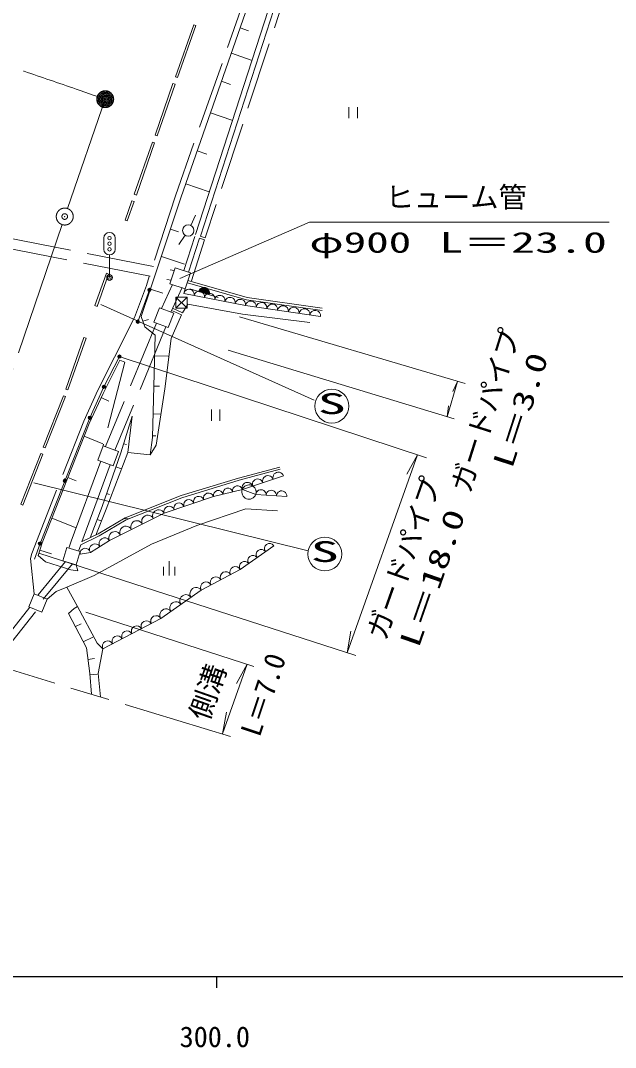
# Model space of a CAD drawing. Units: millimetres, scale not verified. Extents: x 40000 to 680000, y 20000 to 380000.
# Drawn here: x 350635 to 403333, y 198715 to 289639 of the extents above; entities that cross this region are included whole.
import ezdxf
from ezdxf.enums import TextEntityAlignment as Align

# ---------------------------------------------------------------- set-up
doc = ezdxf.new("R2010")
doc.units = ezdxf.units.MM
doc.header["$LTSCALE"] = 1000
doc.header["$PDMODE"] = 32
doc.header["$PDSIZE"] = 500
doc.linetypes.add('CHAIN', pattern=[18.5, 12, -1.5, 3.5, -1.5])
doc.linetypes.add('DASHED', pattern=[7.5, 6, -1.5])
for name, color, linetype, lineweight in [('M-BGD', 7, 'Continuous', 13), ('M-BMK', 2, 'CHAIN', 13), ('M-BMK-ROW', 30, 'Continuous', 13), ('M-STR-HTXT', 7, 'Continuous', 13), ('M-STR-STR3', 7, 'Continuous', 13), ('M-STR-STRC', 7, 'Continuous', 13), ('M-TTL-BAND', 7, 'Continuous', 25)]:
    doc.layers.add(name, color=color, linetype=linetype, lineweight=lineweight)
doc.styles.add('ＭＳ ゴシック', font='')
doc.styles.get('ＭＳ ゴシック').set_extended_font_data('MS Gothic')

msp = doc.modelspace()

# ---------------------------------------------------------------- linework, layer by layer
at = {"layer": 'M-BGD', "linetype": 'DASHED'}
for p, q in [((377363, 301827), (366997, 270414)), ((370968, 292924), (364358, 274118)), ((364358, 274118), (361779, 266180)), ((341814, 271921), (364246, 267504)), ((341505, 271065), (363966, 266642)), ((366934, 270224), (365766, 266582)), ((361779, 266180), (360743, 263348)), ((364970, 263767), (365463, 264519)), ((365463, 264519), (370306, 263644)), ((362680, 262847), (358153, 251917)), ((358954, 259830), (360743, 263348)), ((363990, 261482), (364888, 263584)), ((370306, 263644), (377090, 262811)), ((363520, 262522), (358999, 251609)), ((363424, 257018), (363990, 261482)), ((357490, 256920), (358954, 259830)), ((359888, 259392), (357954, 251990)), ((356238, 254165), (357490, 256920)), ((362659, 252030), (363424, 257018)), ((360153, 251382), (360521, 254613)), ((351644, 242458), (356238, 254165)), ((362115, 251182), (362659, 252030)), ((360153, 251382), (358228, 246377)), ((362115, 251182), (360153, 251382)), ((358228, 246377), (357302, 244069)), ((366242, 244921), (370605, 246400)), ((370605, 246400), (373383, 246218)), ((362227, 243269), (366242, 244921)), ((357165, 240509), (362227, 243269)), ((351521, 242008), (351644, 242458)), ((351841, 238882), (351521, 242008)), ((352183, 238792), (354612, 241735)), ((352645, 238410), (355235, 241547)), ((355564, 241448), (355715, 240928)), ((354730, 239455), (357165, 240509)), ((351466, 237702), (348052, 233396)), ((357413, 234498), (355688, 237751)), ((351975, 237299), (348562, 232993)), ((357937, 233998), (357413, 234498)), ((357509, 231813), (357937, 233998)), ((357710, 229749), (357509, 231813))]:
    msp.add_line(p, q, dxfattribs=at)
at = {"layer": 'M-BGD'}
for p, q in [((373722, 294117), (366139, 270689)), ((374150, 293978), (366567, 270550)), ((364849, 273943), (371322, 292515)), ((365973, 289273), (364356, 284647)), ((364545, 284581), (366162, 289207)), ((366162, 289207), (365973, 289273)), ((370815, 288733), (370092, 288985)), ((371055, 286130), (369309, 286738)), ((364356, 284647), (364545, 284581)), ((364137, 284068), (362555, 279484)), ((362744, 279419), (364327, 284003)), ((364327, 284003), (364137, 284068)), ((369244, 283982), (368445, 284261)), ((379719, 280983), (379719, 281983)), ((380469, 281983), (380469, 280983)), ((369360, 280813), (367473, 281471)), ((362555, 279484), (362744, 279419)), ((362316, 278874), (360714, 274256)), ((360903, 274190), (362505, 278808)), ((362505, 278808), (362316, 278874)), ((367149, 277796), (366295, 278093)), ((367338, 274470), (365282, 275186)), ((360499, 273684), (359905, 271977)), ((360688, 273619), (360499, 273684)), ((360714, 274256), (360903, 274190)), ((362216, 266051), (364849, 273943)), ((360094, 271911), (360688, 273619)), ((359905, 271977), (360094, 271911)), ((364622, 270928), (363921, 271162)), ((366071, 270508), (365087, 267493)), ((366498, 270368), (365515, 267354)), ((366934, 270224), (366498, 270368)), ((366997, 270414), (366561, 270558)), ((365147, 268072), (363116, 268749)), ((363868, 266338), (364322, 267741)), ((364322, 267741), (365680, 267301)), ((358249, 267263), (357229, 264394)), ((357417, 264327), (358438, 267196)), ((358438, 267196), (358249, 267263)), ((365680, 267301), (365226, 265898)), ((370664, 264906), (365411, 266422)), ((370706, 265102), (365466, 266614)), ((362051, 265790), (361014, 262976)), ((361333, 263444), (362216, 266051)), ((363235, 265489), (362150, 265857)), ((364086, 266267), (363120, 264141)), ((365226, 265898), (363868, 266338)), ((364948, 265988), (363961, 263815)), ((365097, 265467), (365226, 265898)), ((368129, 265131), (365618, 265896)), ((370559, 264399), (365097, 265467)), ((377340, 263974), (370664, 264906)), ((377368, 264172), (370706, 265102)), ((357229, 264394), (357417, 264327)), ((362457, 262934), (362950, 264207)), ((362950, 264207), (364205, 263721)), ((364205, 263721), (363712, 262448)), ((364888, 263584), (364086, 263946)), ((364970, 263767), (364168, 264129)), ((377212, 263427), (370559, 264399)), ((361631, 262531), (361333, 263444)), ((361968, 263182), (361471, 263020)), ((363712, 262448), (362457, 262934)), ((362547, 261775), (361631, 262531)), ((356254, 261571), (354645, 257002)), ((356254, 261571), (354645, 257002)), ((354834, 256935), (356443, 261504)), ((356443, 261504), (356254, 261571)), ((362337, 252723), (362547, 261775)), ((357952, 256623), (359417, 259555)), ((358028, 257211), (359392, 259882)), ((359417, 259555), (359888, 259392)), ((363702, 259914), (362505, 259942)), ((354433, 256411), (352639, 251870)), ((354619, 256338), (354433, 256411)), ((354645, 257002), (354834, 256935)), ((356703, 253949), (357952, 256623)), ((356774, 254469), (358028, 257211)), ((362934, 257265), (362443, 257276)), ((352826, 251797), (354619, 256338)), ((358442, 255952), (357783, 256260)), ((360521, 254613), (359519, 251363)), ((363044, 254801), (362386, 254816)), ((367552, 254190), (367552, 255190)), ((368302, 255190), (368302, 254190)), ((352360, 243327), (356774, 254469)), ((352542, 243404), (356703, 253949)), ((357926, 252174), (356261, 252831)), ((362625, 252867), (362341, 252874)), ((352639, 251870), (352826, 251797)), ((357954, 251990), (357485, 250703)), ((359319, 251492), (357954, 251990)), ((360011, 252089), (359766, 252165)), ((362115, 251182), (362337, 252723)), ((352422, 251313), (350651, 246807)), ((350837, 246734), (352608, 251240)), ((352608, 251240), (352422, 251313)), ((359519, 251363), (357862, 246608)), ((358850, 250205), (359319, 251492)), ((357734, 250612), (355134, 243536)), ((358580, 250304), (356078, 243496)), ((357485, 250703), (358850, 250205)), ((359581, 249936), (359082, 250110)), ((369948, 249123), (373590, 250105)), ((355571, 248874), (354817, 249171)), ((370003, 248931), (373642, 249912)), ((373924, 249321), (370282, 248118)), ((364859, 247582), (369948, 249123)), ((364925, 247393), (370003, 248931)), ((358511, 247665), (358261, 247753)), ((359912, 245598), (364859, 247582)), ((360000, 245418), (364925, 247393)), ((367734, 247489), (363364, 246028)), ((370282, 248118), (367734, 247489)), ((371469, 247666), (370282, 248118)), ((374227, 247508), (371469, 247666)), ((350651, 246807), (350837, 246734)), ((357862, 246608), (356801, 243847)), ((355567, 244730), (353402, 245584)), ((357506, 244188), (359912, 245598)), ((363364, 246028), (358511, 243602)), ((360311, 245544), (359812, 245513)), ((357770, 245339), (357425, 245471)), ((357601, 244012), (360000, 245418)), ((355979, 243226), (357601, 244012)), ((356085, 243505), (357506, 244188)), ((351873, 241937), (352360, 243327)), ((352196, 242261), (352542, 243404)), ((354722, 242979), (354368, 241809)), ((355918, 242618), (354722, 242979)), ((355134, 243536), (354915, 242921)), ((355979, 243226), (355776, 242660)), ((358511, 243602), (356822, 242535)), ((373069, 243143), (370104, 241033)), ((352860, 241723), (352196, 242261)), ((353393, 242414), (352339, 242733)), ((355564, 241448), (355918, 242618)), ((356822, 242535), (355913, 242377)), ((355098, 241008), (352860, 241723)), ((354368, 241809), (355564, 241448)), ((355715, 240928), (355098, 241008)), ((363311, 241262), (363311, 240512)), ((363811, 241762), (363811, 240512)), ((364311, 240512), (364311, 241262)), ((370104, 241033), (366632, 239212)), ((354730, 239455), (353802, 239094)), ((355688, 237751), (354730, 239455)), ((366632, 239212), (363075, 236685)), ((351841, 238882), (351375, 237730)), ((352996, 238414), (351841, 238882)), ((352530, 237263), (352996, 238414)), ((353802, 239094), (352996, 238414)), ((351375, 237730), (352530, 237263)), ((354888, 237127), (355400, 237591)), ((355400, 237591), (355688, 237751)), ((354888, 237127), (356466, 234107)), ((363075, 236685), (357937, 233998)), ((355992, 236237), (355490, 235975)), ((357026, 235055), (356196, 234622)), ((356466, 234107), (356779, 231813)), ((357200, 233139), (356609, 233058)), ((356779, 231813), (356920, 229988)), ((357435, 231753), (356788, 231703)), ((357285, 229883), (357271, 229882))]:
    msp.add_line(p, q, dxfattribs=at)
at = {"layer": 'M-BGD', "linetype": 'CHAIN'}
msp.add_line((342185, 234453), (369219, 226261), dxfattribs=at)
at = {"layer": 'M-BGD'}
for centre, radius in [((362051, 265790), 150), ((362051, 265790), 100), ((362051, 265790), 50), ((361014, 262976), 150), ((361014, 262976), 100), ((361014, 262976), 50), ((359392, 259882), 150), ((359392, 259882), 100), ((359392, 259882), 50), ((358028, 257211), 150), ((358028, 257211), 100), ((358028, 257211), 50), ((356774, 254469), 150), ((356774, 254469), 100), ((356774, 254469), 50), ((354567, 248898), 150), ((354567, 248898), 100), ((354567, 248898), 50), ((352360, 243327), 150), ((352360, 243327), 100), ((352360, 243327), 50)]:
    msp.add_circle(centre, radius, dxfattribs=at)
for centre, radius, start, end in [((365552, 265378), 464, 348.942, 168.942), ((366463, 265200), 464, 348.942, 168.942), ((366873, 265513), 500, 343.05857, 163.05857), ((366873, 265513), 500, 343.05857, 163.05857), ((366873, 265513), 450, 343.05857, 163.05857), ((366873, 265513), 400, 343.05857, 163.05857), ((366873, 265513), 350, 343.05857, 163.05857), ((366873, 265513), 300, 343.05857, 163.05857), ((366873, 265513), 250, 343.05857, 163.05857), ((366873, 265513), 200, 343.05857, 163.05857), ((366873, 265513), 150, 343.05857, 163.05857), ((366873, 265513), 100, 343.05857, 163.05857), ((366873, 265513), 50, 343.05857, 163.05857), ((367373, 265022), 464, 348.942, 168.942), ((368283, 264844), 464, 348.942, 168.942), ((369193, 264666), 464, 348.942, 168.942), ((370104, 264488), 464, 348.942, 168.942), ((371034, 264330), 480, 351.68865, 171.68865), ((371984, 264191), 480, 351.68865, 171.68865), ((372935, 264052), 480, 351.68865, 171.68865), ((373885, 263913), 480, 351.68865, 171.68865), ((374836, 263775), 480, 351.68865, 171.68865), ((375786, 263636), 480, 351.68865, 171.68865), ((376737, 263497), 480, 351.68865, 171.68865), ((372558, 248870), 480, 18.28756, 198.28756), ((373469, 249171), 480, 18.28756, 198.28756), ((369008, 247804), 437, 13.85931, 193.85931), ((369857, 248013), 437, 13.85931, 193.85931), ((370875, 247892), 635, 159.18372, 159.18368), ((370737, 248268), 480, 18.28756, 198.28756), ((371648, 248569), 480, 18.28756, 198.28756), ((370875, 247892), 635, 57.39149, 61.20194), ((370875, 247892), 635, 339.18368, 57.39149), ((366423, 247051), 461, 18.48245, 198.48245), ((367297, 247343), 461, 18.48245, 198.48245), ((368159, 247594), 437, 13.85931, 193.85931), ((371929, 247640), 460, 356.72078, 176.72078), ((372848, 247587), 460, 356.72078, 176.72078), ((373768, 247535), 460, 356.72078, 176.72078), ((363801, 246175), 461, 18.48245, 198.48245), ((364675, 246467), 461, 18.48245, 198.48245), ((365549, 246759), 461, 18.48245, 198.48245), ((361908, 245301), 542, 26.56442, 206.56442), ((362879, 245786), 542, 26.56442, 206.56442), ((359967, 244330), 542, 26.56442, 206.56442), ((360938, 244815), 542, 26.56442, 206.56442), ((358089, 243336), 500, 32.27795, 212.27795), ((358997, 243845), 542, 26.56442, 206.56442), ((356368, 242456), 461, 9.85069, 189.85069), ((357244, 242802), 500, 32.27795, 212.27795), ((371957, 242352), 455, 35.43224, 215.43224), ((372699, 242879), 455, 35.43224, 215.43224), ((371216, 241824), 455, 35.43224, 215.43224), ((369670, 240805), 490, 27.67307, 207.67307), ((370474, 241297), 455, 35.43224, 215.43224), ((367934, 239895), 490, 27.67307, 207.67307), ((368802, 240350), 490, 27.67307, 207.67307), ((366187, 238896), 546, 35.39356, 215.39356), ((367066, 239440), 490, 27.67307, 207.67307), ((365298, 238264), 546, 35.39356, 215.39356), ((363519, 237001), 546, 35.39356, 215.39356), ((364409, 237633), 546, 35.39356, 215.39356), ((361790, 236013), 483, 27.60723, 207.60723), ((362647, 236461), 483, 27.60723, 207.60723), ((360078, 235118), 483, 27.60723, 207.60723), ((360934, 235565), 483, 27.60723, 207.60723), ((358365, 234222), 483, 27.60723, 207.60723), ((359222, 234670), 483, 27.60723, 207.60723)]:
    msp.add_arc(centre, radius, start, end, dxfattribs=at)
at = {"layer": 'M-BMK'}
for p, q in [((358135, 282675), (354795, 272993)), ((354309, 271574), (349788, 258265))]:
    msp.add_line(p, q, dxfattribs=at)
for centre, radius in [((358135, 282675), 750), ((358135, 282675), 700), ((358135, 282675), 600), ((358135, 282675), 500), ((358135, 282675), 400), ((358135, 282675), 300), ((358135, 282675), 200), ((358135, 282675), 100), ((354551, 272284), 750)]:
    msp.add_circle(centre, radius, dxfattribs=at)
msp.add_open_spline([(279856, 305263), (280019, 305245), (280181, 305227), (280344, 305209), (280507, 305190), (280669, 305172), (280832, 305153), (280995, 305134), (281157, 305115), (281320, 305096), (282295, 304979), (283269, 304852), (284239, 304701), (285899, 304443), (287548, 304118), (289198, 303804), (291154, 303432), (293113, 303076), (295065, 302686), (296642, 302370), (298214, 302031), (299784, 301681), (301682, 301258), (303577, 300818), (305451, 300304), (307169, 299833), (308870, 299299), (310573, 298770), (312540, 298158), (314510, 297553), (316456, 296881), (317795, 296419), (319122, 295925), (320461, 295463), (322206, 294860), (323969, 294311), (325718, 293721), (328432, 292805), (331112, 291790), (333821, 290859), (335785, 290184), (337764, 289554), (339739, 288911), (345897, 286909), (352016, 284792), (358135, 282675)], degree=3, knots=[0, 0, 0, 0, 1, 1, 1, 2, 2, 2, 3, 3, 3, 4, 4, 4, 5, 5, 5, 6, 6, 6, 7, 7, 7, 8, 8, 8, 9, 9, 9, 10, 10, 10, 11, 11, 11, 12, 12, 12, 13, 13, 13, 14, 14, 14, 15, 15, 15, 15], dxfattribs=at)
msp.add_point((354551, 272284), dxfattribs=at)
at = {"layer": 'M-BMK-ROW'}
for p, q in [((365384, 265161), (364384, 265161)), ((364384, 265161), (364384, 264161)), ((365384, 265161), (364384, 264161)), ((364384, 265161), (365384, 264161)), ((365384, 264161), (365384, 265161)), ((364384, 264161), (365384, 264161))]:
    msp.add_line(p, q, dxfattribs=at)
at = {"layer": 'M-STR-HTXT'}
for p, q in [((364749, 266790), (376224, 271782)), ((376224, 271782), (402771, 271782)), ((357737, 264490), (376653, 256016)), ((370044, 263411), (390016, 257488)), ((369036, 260451), (389032, 254373)), ((359298, 259916), (386597, 250926)), ((389349, 257685), (388413, 254561)), ((389349, 257685), (388918, 256806)), ((388413, 254561), (388536, 255532)), ((385796, 251190), (379563, 233652)), ((385796, 251190), (384845, 249477)), ((351812, 248713), (376102, 242686)), ((352260, 242474), (380349, 233422)), ((356429, 237243), (371301, 232450)), ((379563, 233652), (379906, 235580)), ((370713, 232640), (368521, 226473)), ((370713, 232640), (369763, 230927)), ((368521, 226473), (368865, 228401))]:
    msp.add_line(p, q, dxfattribs=at)
for centre in [(378208, 255501), (377589, 242402)]:
    msp.add_circle(centre, 1500, dxfattribs=at)
at = {"layer": 'M-STR-STR3'}
for p, q in [((365711, 271496), (366141, 272400)), ((365213, 270634), (364645, 269813))]:
    msp.add_line(p, q, dxfattribs=at)
msp.add_circle((365495, 271050), 500, dxfattribs=at)
at = {"layer": 'M-STR-STRC'}
for p, q in [((358017, 270381), (358017, 269381)), ((359017, 270381), (359017, 269381)), ((358517, 268881), (358517, 266881))]:
    msp.add_line(p, q, dxfattribs=at)
for centre, radius in [((358517, 270381), 150), ((358517, 269881), 150), ((358517, 269381), 150), ((358517, 266881), 250), ((358517, 266881), 150)]:
    msp.add_circle(centre, radius, dxfattribs=at)
for centre, start, end in [((358517, 270381), 0, 180), ((358517, 269381), 180, 0)]:
    msp.add_arc(centre, 500, start, end, dxfattribs=at)
at = {"layer": 'M-TTL-BAND'}
for p, q in [((40000, 205000), (579000, 205000)), ((368000, 205000), (368000, 204000))]:
    msp.add_line(p, q, dxfattribs=at)

# ---------------------------------------------------------------- texts
at = {"layer": 'M-STR-HTXT', "style": 'ＭＳ ゴシック'}
msp.add_text('ヒューム管', height=1833, dxfattribs=at).set_placement((382974, 272532), align=Align.BOTTOM_LEFT)
for s, width, p in [('φ900', 1.6, (376224, 268532)), ('L＝23.0', 1.7, (387724, 268532)), ('S', 2, (376958, 254251)), ('S', 2, (376339, 241152))]:
    msp.add_text(s, height=1833, dxfattribs=dict(at, width=width)).set_placement(p, align=Align.BOTTOM_LEFT)
for s, rotation, p in [('ガードパイプ', 72.504, (390962, 247526)), ('ガードパイプ', 70.56, (383483, 234477)), ('L＝7.0', 71.565, (372334, 225940)), ('側溝', 70.71, (367768, 227343))]:
    msp.add_text(s, height=1833, rotation=rotation, dxfattribs=at).set_placement(p, align=Align.BOTTOM_LEFT)
for s, rotation, width, p in [('L＝3.0', 72.041, 1.4, (394699, 249718)), ('L＝18.0', 70.75, 1.45, (386413, 233816))]:
    msp.add_text(s, height=1833, rotation=rotation, dxfattribs=dict(at, width=width)).set_placement(p, align=Align.BOTTOM_LEFT)
at = {"layer": 'M-TTL-BAND', "style": 'ＭＳ ゴシック'}
msp.add_text('300.0', height=1833, dxfattribs=at).set_placement((367844, 198195), align=Align.BOTTOM_CENTER)

doc.saveas('drawing.dxf')
